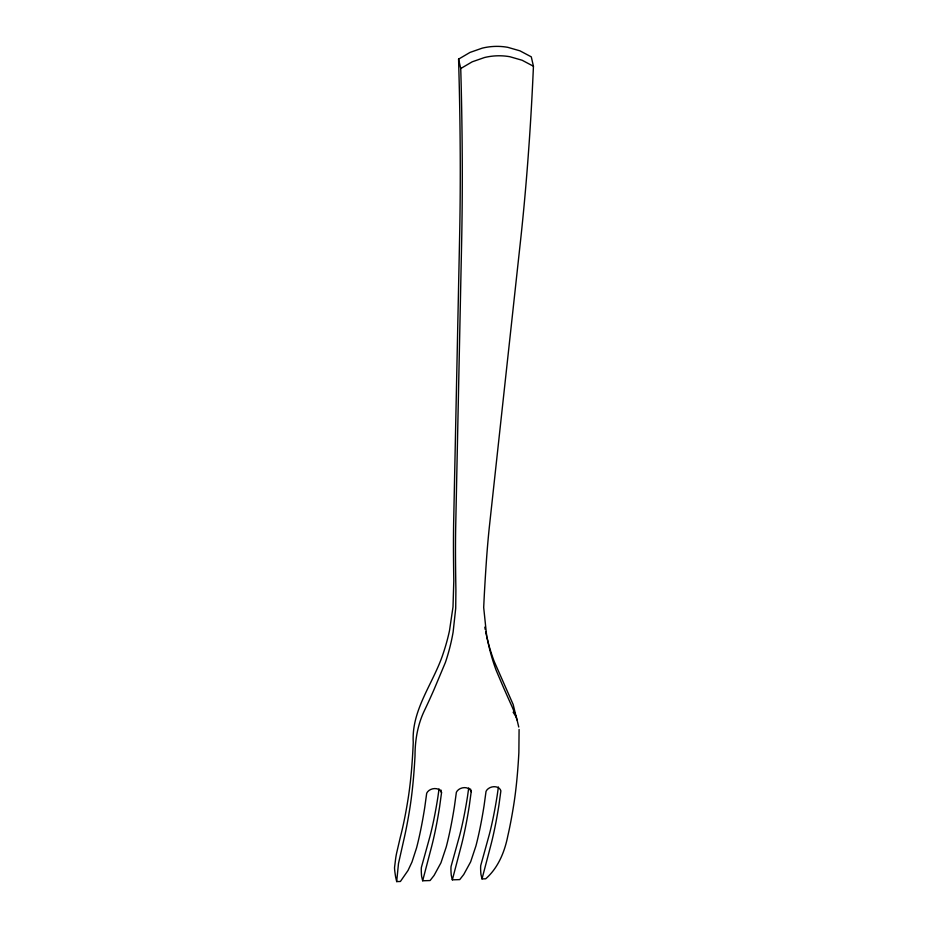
<?xml version="1.0" encoding="UTF-8"?>
<svg xmlns="http://www.w3.org/2000/svg" width="928" height="928" viewBox="0 0 928 928"><rect width="100%" height="100%" fill="white"/><g stroke="black" fill="none" stroke-linecap="round" stroke-linejoin="round"><path stroke-width="1.39" d="M519.088 729.466L518.868 752.55A172.631 29.638 88.2 0 1 513.787 804.472A330.867 56.805 88.2 0 1 507.802 836C504.646 851.916 498.162 867.854 485.715 878.793L482.003 878.909L490.75 845.536A330.867 56.805 88.2 0 0 498.951 804.947L500.876 790.876A7.807 5.87 -13.3 0 0 493.963 786.689A7.807 5.87 -13.3 0 0 486.04 791.352L484.114 805.411A330.867 56.805 88.2 0 1 475.913 846.011L470.647 861.845L463.733 874.512L459.743 879.605L452.33 879.837L461.077 846.475A330.867 56.805 88.2 0 0 469.278 805.875L471.204 791.816A7.807 5.87 -13.3 0 0 464.29 787.628A7.807 5.87 -13.3 0 0 456.367 792.292L454.442 806.351A330.867 56.805 88.2 0 1 446.24 846.939L440.962 862.785L434.06 875.452L430.07 880.544L422.658 880.776L431.404 847.415A330.867 56.805 88.2 0 0 439.605 806.815L441.531 792.756A7.807 5.87 -13.3 0 0 434.617 788.568A7.807 5.87 -13.3 0 0 426.694 793.22L424.769 807.29A330.867 56.805 88.2 0 1 416.568 847.879L411.974 862.031L408.03 870.464L400.397 881.484L396.685 881.6L398.483 863.539L403.947 839.283A330.867 56.805 88.2 0 0 409.932 807.754A172.631 29.638 88.2 0 0 415.013 755.833C415.013 740.08 417.728 724.211 424.711 709.99A328.396 145.626 -69.7 0 0 434.176 689.214L445.405 662.441A209.45 198.592 -33.1 0 0 453.119 632.096L455.706 608.35L455.903 589.964A538.31 78.393 86.4 0 1 455.544 562.762A252.95 36.842 86.4 0 1 455.648 529.273L461.61 243.368A651.12 94.83 86.4 0 0 462.248 158.363L462.144 143.678A650.969 94.807 86.4 0 0 460.74 68.533L458.583 59.137L470.044 52.409L482.34 48.117A62.095 59.473 -37.3 0 1 507.72 47.316L519.947 50.831L531.28 56.84L533.438 66.236A650.969 128.528 89.9 0 1 529.25 141.555L528.194 156.275A651.12 128.563 89.9 0 1 520.446 241.5L489.207 528.206A252.95 49.95 89.9 0 0 486.342 561.788A538.31 106.291 89.9 0 0 484.323 594.558L483.685 607.469L486.411 633.604A216.908 205.668 -33.1 0 0 496.248 670.526L503.289 687.033A328.396 44.764 68.3 0 0 512.291 707.229L516.397 717.216L518.752 727.042M439.048 788.893L437.842 797.407A318.095 54.613 88.2 0 1 429.954 836.43L421.393 867.402A12.122 1.357 84.3 0 0 421.266 870.162L421.277 871.044A12.134 1.288 83.9 0 0 421.59 876.16L422.658 880.776M468.721 787.953L467.515 796.468A318.095 54.613 88.2 0 1 459.627 835.49L451.066 866.474A12.122 1.357 84.3 0 0 450.938 869.223L450.95 870.104A12.134 1.288 83.9 0 0 451.263 875.22L452.33 879.837M498.406 787.014L497.188 795.528A318.095 54.613 88.2 0 1 489.3 834.562L480.739 865.534A12.122 1.357 84.3 0 0 480.611 868.295L480.623 869.165A12.134 1.288 83.9 0 0 480.936 874.28L482.003 878.909M460.74 68.533L472.201 61.816L484.497 57.524A62.095 59.473 -37.3 0 1 509.878 56.724L522.104 60.239L533.438 66.236M514.46 712.205L513.114 712.228L516.397 717.216M470.566 789.044L471.204 791.816M440.893 789.983L441.531 792.756M396.685 881.6L395.63 876.983A12.377 0.638 80.4 0 1 394.771 871.009L394.69 870.197A12.319 0.766 81 0 1 394.562 867.413L395.606 858.968A420.999 160.672 -5.9 0 1 396.743 852.554L400.281 837.369A318.095 54.613 88.2 0 0 408.169 798.347A159.883 27.446 88.2 0 0 413.25 742.4C411.336 709.526 433.62 683.089 443.282 653.219A208.87 198.047 -33.1 0 0 449.512 630.564L453.003 606.947L453.804 580.754A552.96 80.527 86.4 0 1 453.525 558.401A265.095 38.605 86.4 0 1 453.641 523.346L459.604 237.232A638.673 93.009 86.4 0 0 460.23 153.828L460.126 139.432A638.209 92.951 86.4 0 0 459.14 80.69L458.583 59.137M484.799 627.119L485.228 629.509M516.896 719.908L513.207 704.607L494.137 661.293A216.375 205.158 -33.1 0 1 486.794 636.956M486.516 635.703A216.375 205.158 -33.1 0 1 485.704 631.945"/></g></svg>
